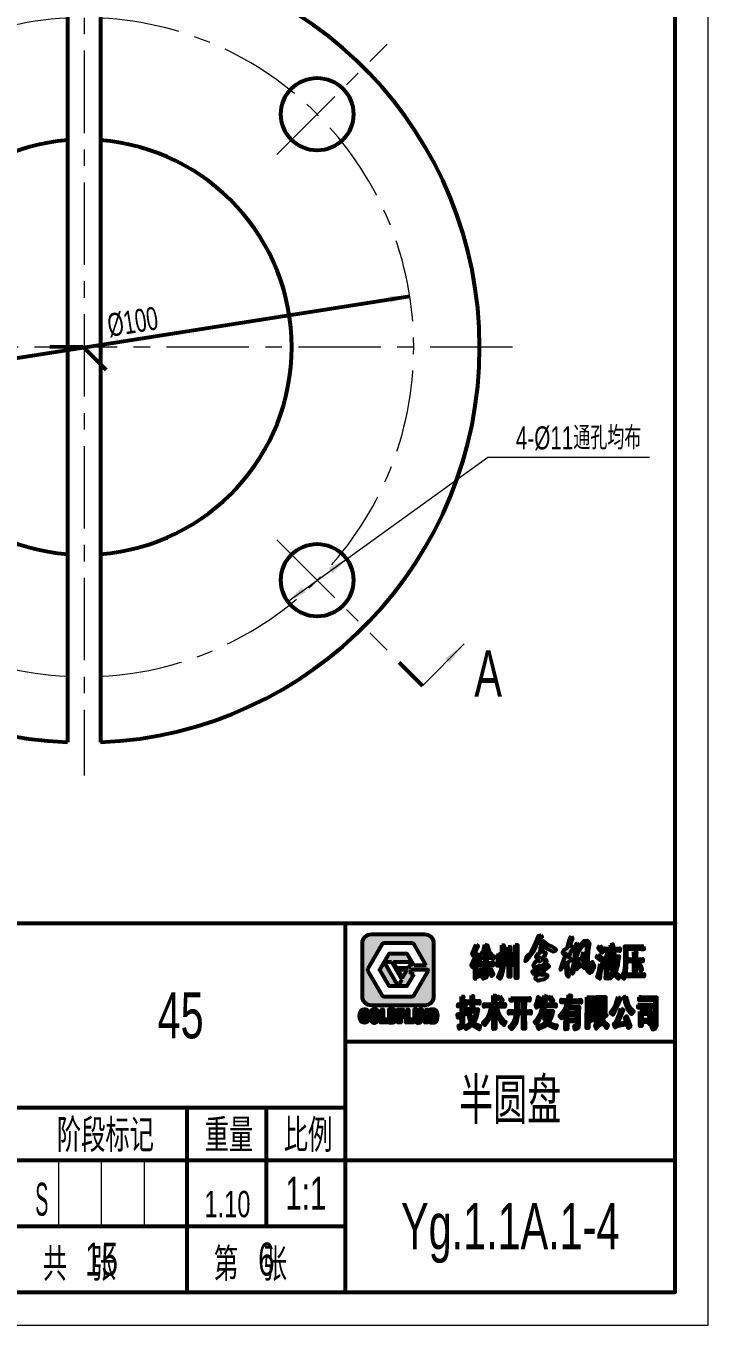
# Model space of a CAD drawing. Extents: x -25 to 185, y -5 to 292.
# Drawn here: x 81.5 to 185, y -5 to 192.1 of the extents above; entities that cross this region are included whole.
import ezdxf
from ezdxf.enums import TextEntityAlignment as Align

# ---------------------------------------------------------------- set-up
doc = ezdxf.new("R2010")
doc.units = 0
doc.header["$LTSCALE"] = 10
doc.header["$MEASUREMENT"] = 0
doc.linetypes.add('G', pattern=[2, 1.25, -0.25, 0.25, -0.25])
doc.layers.get('0').update_dxf_attribs({"linetype": 'CONTINUOUS', "lineweight": 53})
for name, color, linetype, lineweight in [('01', 7, 'CONTINUOUS', 53), ('02', 1, 'CONTINUOUS', 20), ('05', 4, 'G', 20), ('08', 1, 'CONTINUOUS', 20), ('11', 3, 'CONTINUOUS', 20), ('13', 3, 'CONTINUOUS', 20), ('6', 6, 'CONTINUOUS', 20)]:
    doc.layers.add(name, color=color, linetype=linetype, lineweight=lineweight)
doc.styles.add('INTECAD', font='GBTXT', dxfattribs={"width": 0.67, "bigfont": 'INTECAD'})
doc.styles.get("Standard").update_dxf_attribs({"font": 'GBTXT', "width": 0.67, "bigfont": 'INTECAD'})
doc.dimstyles.new('INTE', dxfattribs={"dimtxt": 3.5, "dimasz": 3, "dimexe": 1, "dimexo": 0, "dimgap": 1, "dimtad": 0, "dimdec": 4, "dimdsep": 46, "dimtxsty": 'Standard', "dimcen": 0, "dimclrd": 1, "dimclre": 1, "dimclrt": 3, "dimadec": 0, "dimazin": 0, "dimtfac": 1, "dimtdec": 4, "dimtix": 1, "dimtmove": 0, "dimatfit": 0, "dimfxl": 0, "dimtvp": 0.75, "dimtolj": 1, "dimtzin": 0, "dimarcsym": 0})
doc.dimstyles.new('INTE_CIR_CIR2', dxfattribs={"dimtxt": 3.5, "dimasz": 3, "dimexe": 1, "dimexo": 0, "dimgap": 1, "dimtad": 1, "dimtoh": 1, "dimdec": 4, "dimdsep": 46, "dimtxsty": 'Standard', "dimcen": 0, "dimclrd": 1, "dimclre": 1, "dimclrt": 3, "dimadec": 0, "dimazin": 0, "dimtfac": 1, "dimtdec": 4, "dimtmove": 0, "dimatfit": 0, "dimfxl": 0, "dimtvp": 0.75, "dimtolj": 1, "dimtzin": 0, "dimarcsym": 0})

# ---------------------------------------------------------------- blocks, each defined once
blk = doc.blocks.new('*U1')
at = {"layer": '01'}
blk.add_lwpolyline([(0, 0), (180, 0), (180, 287), (0, 287)], close=True, dxfattribs=at)
at = {"layer": '02'}
blk.add_lwpolyline([(-25, -5), (185, -5), (185, 292), (-25, 292)], close=True, dxfattribs=at)
blk = doc.blocks.new('*D12')
at = {"color": 1}
blk.add_line((39.95, 122.47), (138.74, 137.97), dxfattribs=at)
for points in [[(138.74, 137.97), (135.7, 138), (135.85, 137.01)], [(39.95, 122.47), (42.83, 123.43), (42.99, 122.45)]]:
    blk.add_solid(points, dxfattribs=at)
at = {"color": 3, "insert": (96.72, 134.04), "char_height": 3.5, "width": 14.0035, "attachment_point": 5, "rotation": 8.9149}
blk.add_mtext('%%C100', dxfattribs=at)
blk = doc.blocks.new('*D13')
at = {"color": 1}
for p, q in [((43.38, 176.18), (36.37, 183.2)), ((24.34, 130.22), (14.43, 130.22))]:
    blk.add_line(p, q, dxfattribs=at)
for start, end in [(137.3241, 155.1725), (159.7889, 177.6759)]:
    blk.add_arc((89.34, 130.22), 73.98, start, end, dxfattribs=at)
for points in [[(37.08, 182.49), (35.31, 180.02), (34.6, 180.72)], [(15.43, 130.22), (15.93, 133.22), (14.93, 133.22)]]:
    blk.add_solid(points, dxfattribs=at)
at = {"color": 3, "insert": (21.05, 158.51), "char_height": 3.5, "width": 11.6702, "attachment_point": 5}
blk.add_mtext('45°', dxfattribs=at)
blk = doc.blocks.new('*D14')
at = {"layer": '08', "color": 1}
for p, q in [((129.16, 98.08), (150.61, 113.55)), ((150.61, 113.55), (175.11, 113.55)), ((120.24, 91.65), (129.16, 98.08))]:
    blk.add_line(p, q, dxfattribs=at)
for points in [[(129.16, 98.08), (126.43, 96.73), (127.02, 95.92)], [(120.24, 91.65), (122.38, 93.81), (122.96, 93)]]:
    blk.add_solid(points, dxfattribs=at)
at = {"layer": '08', "color": 3, "insert": (164.36, 116.4), "char_height": 3.5, "width": 32.6118, "attachment_point": 5}
blk.add_mtext('4-%%C11通孔均布', dxfattribs=at)
blk = doc.blocks.new('bz')
h = blk.add_hatch(color=7)
h.paths.add_polyline_path([(13.38, 14.95, 0.414214), (12.03, 16.3), (3.93, 16.3, 0.414214), (2.58, 14.95), (2.58, 6.85, 0.414214), (3.93, 5.5), (12.03, 5.5, 0.414214), (13.38, 6.85)])
h.paths.add_polyline_path([(12.27, 11.57), (10.4, 11.57), (10.08, 12.11), (9.54, 11.17), (7.82, 11.17), (7.28, 12.11), (10.08, 12.11), (9.38, 13.33), (6.58, 13.33), (5.88, 12.11), (6.97, 12.11), (8.53, 9.41), (7.98, 8.47), (9.38, 8.47), (10.4, 10.22), (9.87, 10.22), (9.87, 10.9), (10.79, 10.9), (12.42, 10.9, -0.57735), (12.54, 10.7), (10.44, 7.05, -0.267949), (10.08, 6.85), (5.88, 6.85, -0.267949), (5.52, 7.05), (3.42, 10.7, -0.267949), (3.42, 11.1), (5.52, 14.75, -0.267949), (5.88, 14.95), (10.08, 14.95, -0.267949), (10.44, 14.75)], flags=16)
h.paths.add_polyline_path([(9.38, 10.9), (8.68, 9.68), (7.98, 10.9)], flags=16)
h.paths.add_polyline_path([(5.88, 12.11), (5.17, 10.9), (6.58, 8.47), (7.98, 8.47)], flags=0)
h.paths.add_polyline_path([(1.9, 1.85), (14.05, 1.85), (14.05, 5.9), (1.9, 5.9)], flags=9)
blk.add_hatch(color=256).paths.add_polyline_path([(40.86, 12.34), (40.58, 12.26), (40.63, 11.59), (40.92, 11.66)])
at = {"linetype": 'Continuous'}
h = blk.add_hatch(color=7, dxfattribs=at)
h.paths.add_polyline_path([(2.9, 3.3), (2.8, 3.32), (2.69, 3.4), (2.62, 3.49), (2.59, 3.69), (2.57, 3.93), (2.58, 4.13), (2.67, 4.4), (2.85, 4.49), (3.01, 4.43), (3.09, 4.24), (3.51, 4.36), (3.37, 4.72), (3.21, 4.86), (3.06, 4.92), (2.86, 4.93), (2.62, 4.89), (2.48, 4.83), (2.33, 4.64), (2.23, 4.44), (2.17, 4.2), (2.14, 3.9), (2.18, 3.53), (2.23, 3.33), (2.34, 3.13), (2.46, 2.98), (2.69, 2.88), (2.88, 2.86), (3.06, 2.88), (3.25, 2.97), (3.41, 3.09), (3.52, 3.19), (3.52, 4.05), (2.87, 4.05), (2.87, 3.62), (3.15, 3.62), (3.15, 3.43), (3.03, 3.35)])
h.paths.add_polyline_path([(3.88, 3.15), (3.99, 3.01), (4.15, 2.91), (4.36, 2.86), (4.5, 2.86), (4.62, 2.9), (4.79, 2.99), (4.94, 3.15), (5.04, 3.4), (5.09, 3.77), (5.09, 4.05), (5.06, 4.3), (4.98, 4.56), (4.92, 4.66), (4.82, 4.77), (4.75, 4.84), (4.62, 4.9), (4.47, 4.93), (4.39, 4.93), (4.24, 4.91), (4.07, 4.84), (3.92, 4.72), (3.83, 4.55), (3.74, 4.32), (3.71, 4.1), (3.71, 4), (3.71, 3.7), (3.75, 3.47), (3.79, 3.33)])
h.paths.add_polyline_path([(4.17, 3.53), (4.12, 3.78), (4.14, 4.09), (4.22, 4.36), (4.43, 4.47), (4.61, 4.33), (4.66, 4.12), (4.67, 3.79), (4.63, 3.51), (4.59, 3.4), (4.41, 3.32), (4.27, 3.4)], flags=16)
h.paths.add_polyline_path([(6.3, 2.9), (6.3, 3.39), (5.7, 3.39), (5.7, 4.89), (5.32, 4.89), (5.32, 2.9)])
h.paths.add_polyline_path([(7.2, 2.9), (7.41, 2.95), (7.57, 3.14), (7.66, 3.38), (7.71, 3.68), (7.72, 4), (7.71, 4.24), (7.61, 4.59), (7.47, 4.78), (7.35, 4.87), (7.16, 4.89), (6.57, 4.89), (6.57, 2.9)])
h.paths.add_polyline_path([(6.96, 3.36), (6.96, 4.44), (7.09, 4.44), (7.27, 4.32), (7.31, 4.05), (7.32, 3.81), (7.3, 3.56), (7.21, 3.4), (7.06, 3.36)], flags=16)
h.paths.add_polyline_path([(8.38, 3.72), (8.88, 3.72), (8.88, 4.12), (8.38, 4.12), (8.38, 4.47), (8.96, 4.47), (8.96, 4.9), (7.96, 4.89), (7.96, 2.91), (8.38, 2.91)])
h.paths.add_polyline_path([(10.26, 2.9), (10.26, 3.4), (9.59, 3.4), (9.59, 4.9), (9.17, 4.9), (9.18, 2.9)])
h.paths.add_polyline_path([(11.54, 3.14), (11.66, 3.42), (11.66, 3.7), (11.66, 4.89), (11.24, 4.89), (11.24, 3.66), (11.19, 3.42), (11.05, 3.34), (10.87, 3.44), (10.82, 3.67), (10.82, 4.9), (10.42, 4.9), (10.42, 3.7), (10.47, 3.37), (10.52, 3.19), (10.66, 2.98), (10.87, 2.87), (11.03, 2.86), (11.35, 2.92)])
h.paths.add_polyline_path([(12.45, 4.9), (12.04, 4.9), (12.04, 2.9), (12.45, 2.9)])
h.paths.add_polyline_path([(13.46, 2.88), (13.67, 2.93), (13.83, 3.12), (13.92, 3.36), (13.97, 3.66), (13.99, 3.98), (13.97, 4.22), (13.87, 4.58), (13.73, 4.76), (13.61, 4.85), (13.43, 4.88), (12.83, 4.88), (12.83, 2.88)])
h.paths.add_polyline_path([(13.22, 3.35), (13.22, 4.43), (13.36, 4.43), (13.53, 4.31), (13.57, 4.04), (13.58, 3.79), (13.56, 3.54), (13.48, 3.38), (13.32, 3.35)], flags=16)
at = {"layer": '6', "linetype": 'Continuous'}
h = blk.add_hatch(color=7, dxfattribs=at)
h.paths.add_polyline_path([(29.23, 15.98), (28.94, 15.26), (28.59, 14.45), (28.15, 13.56), (27.75, 13.03), (27.71, 13.17), (27.4, 12.84), (27.24, 12.21), (27.68, 12.53), (27.85, 12.84), (28.27, 13.35), (28.51, 13.7), (28.89, 14.45), (29.21, 15.09), (29.34, 15.39), (29.49, 15.52), (29.53, 15.45), (29.84, 15.9), (29.69, 16.09)])
h.paths.add_polyline_path([(30.52, 14.18), (30.75, 14.04), (31.46, 13.67), (31.75, 13.78), (31.84, 13.79), (31.95, 13.94), (31.93, 14.03), (31.32, 14.42), (30.63, 14.75), (29.89, 15.37), (29.54, 14.9), (29.64, 14.78), (29.77, 14.78)])
h.paths.add_polyline_path([(29.3, 13.4), (29.14, 13.24), (28.91, 12.96), (28.94, 12.77), (29.5, 12.77), (28.73, 12.01), (28.5, 11.54), (28.64, 11.25), (29.14, 11.36), (29.52, 11.52), (29.52, 10.98), (29.39, 10.85), (29.06, 10.79), (28.66, 10.87), (28.35, 10.57), (28.48, 10.28), (28.85, 10.3), (29.06, 10.65), (29.43, 10.31), (29.18, 10.14), (28.97, 10.1), (28.89, 9.99), (28.81, 9.47), (29.22, 9.24), (29.66, 9.35), (30.09, 9.44), (30.52, 9.66), (30.67, 10.1), (30.33, 10.24), (29.76, 10.15), (29.76, 10.22), (30.13, 10.81), (30.72, 11.23), (30.83, 11.42), (30.89, 11.42), (30.6, 11.76), (30.25, 11.31), (29.97, 10.93), (29.96, 11.34), (30, 11.65), (30.52, 12.09), (30.52, 12.3), (30.4, 12.48), (30.22, 12.49), (29.96, 12.43), (30.04, 12.88), (30.13, 12.88), (30.4, 13.48), (30.35, 13.51), (30.05, 13.58), (29.92, 13.62), (29.9, 14.07), (29.69, 14.41), (29.57, 14.32), (29.56, 13.54)])
h.paths.add_polyline_path([(29.52, 12.29), (29.52, 12.22), (29.39, 12.17)], flags=16)
h = blk.add_hatch(color=7, dxfattribs=at)
h.paths.add_polyline_path([(34.23, 13.79), (34.47, 13.99), (34.55, 14.39), (34.11, 14.53), (34.13, 14.93), (34.46, 15.72), (34.31, 15.98), (34.05, 15.66), (34, 15.53), (33.68, 14.27), (33.25, 13.96), (32.92, 13.47), (32.97, 13.35), (33.1, 13.27), (33.32, 13.32), (33.48, 13.33), (33.05, 12.16), (32.61, 10.95), (32.62, 10.87), (33.39, 11.96), (33.45, 11.96), (33.45, 11.49), (33.51, 10.97), (33.55, 10.51), (33.59, 10.34), (33.6, 10.11), (33.85, 9.84), (33.89, 10.12), (33.77, 10.58), (33.76, 10.73), (33.72, 11.13), (33.71, 11.54), (33.71, 11.94), (34.23, 12.29), (34.2, 12.52), (34.05, 12.8), (33.84, 12.83)])
h.paths.add_polyline_path([(35.65, 14.73), (35.13, 13.21), (34.99, 12.87), (35.02, 13.19), (35.02, 13.54), (35.19, 14.24), (35.3, 14.34), (35.38, 14.73), (35.14, 14.91), (35.07, 14.87), (34.82, 14.12), (34.83, 13.67), (34.79, 13.08), (34.76, 12.57), (34.71, 12.1), (34.34, 10.67), (34.44, 10.31), (34.6, 10.65), (34.78, 11.44), (34.95, 12.61), (35.21, 13.32), (35.43, 13.8), (35.66, 14.11), (35.92, 14.41), (36.16, 14.63), (36.5, 14.83), (36.57, 14.77), (36.61, 14.15), (36.56, 13.17), (36.5, 12.24), (36.54, 11.72), (36.68, 10.81), (37.05, 10.38), (37.08, 10.39), (37.36, 10.54), (37.67, 11.21), (37.72, 11.58), (37.48, 12.1), (36.97, 11.84), (37.44, 11.58), (37.4, 11.3), (36.99, 10.86), (36.79, 11.54), (36.77, 11.74), (36.75, 12.63), (36.83, 13.74), (37, 14.93), (36.68, 15.34), (36.18, 15.29)])
h.paths.add_polyline_path([(35.54, 11.82), (35.35, 11.44), (34.97, 11.05), (34.9, 10.95), (35.03, 10.95), (35.26, 11.13), (35.57, 11.34), (35.78, 11.62), (35.96, 11.46), (36.22, 11.17), (36.46, 11.25), (36.37, 11.37), (36.26, 11.72), (36.14, 11.96), (36.05, 12.2), (36.08, 12.4), (36.17, 12.6), (36.32, 13.16), (36.12, 13.63), (35.96, 13.08), (35.8, 12.39), (35.53, 12.57), (35.13, 12.37), (35.05, 12.24)], flags=17)
h = blk.add_hatch(color=7, dxfattribs=at)
h.paths.add_polyline_path([(19.22, 13.26), (19.44, 12.97), (20.13, 14.51), (19.81, 14.72)])
h.paths.add_polyline_path([(19.07, 11.62), (19.31, 11.25), (19.64, 11.96), (19.62, 9.55), (19.93, 9.55), (19.93, 12.55), (20.23, 13.19), (19.9, 13.37)])
h.paths.add_polyline_path([(20.74, 12.85), (20.73, 12.64), (21.2, 12.64), (21.17, 11.98), (20.27, 11.98), (20.26, 11.57), (21.17, 11.62), (21.18, 10.29), (21.11, 10.06), (20.79, 9.99), (20.91, 9.52), (21.38, 9.71), (21.47, 10.06), (21.46, 11.6), (22.42, 11.56), (22.45, 11.98), (21.46, 11.98), (21.47, 12.64), (21.9, 12.64), (21.93, 12.94), (21.93, 12.93), (22.35, 12.48), (22.54, 12.96), (22.25, 13.14), (21.96, 13.45), (21.75, 13.81), (21.53, 14.41), (21.59, 14.57), (21.17, 14.73), (20.97, 14.04), (20.73, 13.5), (20.46, 13.06), (20.19, 12.74), (20.46, 12.42)])
h.paths.add_polyline_path([(20.83, 13), (21.08, 13.49), (21.31, 14.11), (21.47, 13.75), (21.64, 13.35), (21.88, 13)], flags=16)
h.paths.add_polyline_path([(20.14, 10.14), (20.43, 9.86), (20.95, 11.01), (20.65, 11.24)])
h.paths.add_polyline_path([(22.18, 9.94), (22.48, 10.25), (21.98, 11.27), (21.75, 11.01)], flags=17)
h = blk.add_hatch(color=7, dxfattribs=at)
h.paths.add_polyline_path([(23.02, 11.5), (23.35, 11.43), (23.57, 13.33), (23.22, 13.36)])
h.paths.add_polyline_path([(23.73, 12.19), (23.71, 11.61), (23.62, 10.89), (23.44, 10.41), (23.13, 9.83), (23.45, 9.55), (23.72, 10.14), (23.89, 10.77), (23.98, 11.29), (24.03, 11.89), (24.04, 14.66), (23.71, 14.66)])
h.paths.add_polyline_path([(24.25, 12.44), (24.32, 11.65), (24.62, 11.75), (24.55, 12.36), (24.41, 13.31), (24.12, 13.2)])
h.paths.add_polyline_path([(25.05, 14.39), (24.7, 14.4), (24.72, 9.82), (25.03, 9.82)])
h.paths.add_polyline_path([(25.36, 11.59), (25.68, 11.7), (25.56, 12.47), (25.37, 13.31), (25.12, 13.2), (25.23, 12.48)])
h.paths.add_polyline_path([(26.11, 14.67), (25.76, 14.67), (25.78, 9.64), (26.09, 9.63)])
h = blk.add_hatch(color=7, dxfattribs=at)
h.paths.add_polyline_path([(38.57, 14.57), (38.32, 14.19), (38.93, 13.49), (39.15, 13.91)])
h.paths.add_polyline_path([(38.28, 13.2), (38.1, 12.83), (38.77, 12.27), (38.97, 12.67)])
h.paths.add_polyline_path([(38.42, 10.59), (38.16, 9.76), (38.59, 9.53), (38.7, 10.48), (38.92, 11.49), (38.64, 11.81)])
h.paths.add_polyline_path([(40.14, 13.4), (39.74, 13.58), (39.6, 13.01), (39.42, 12.55), (39.21, 12.15), (38.91, 11.76), (39.17, 11.39), (39.47, 11.93), (39.5, 10.3), (39.45, 9.57), (39.78, 9.55), (39.77, 10.07), (39.75, 12.47)])
h.paths.add_polyline_path([(40.33, 14.15), (39.66, 14.14), (39.28, 14.18), (39.28, 13.72), (39.73, 13.76), (41.22, 13.77), (41.6, 13.73), (41.62, 14.16), (41.25, 14.14), (40.68, 14.14), (40.58, 14.79), (40.23, 14.67)])
h.paths.add_polyline_path([(40.63, 11.59), (40.92, 11.66), (40.86, 12.34), (40.58, 12.26)], flags=0)
h.paths.add_polyline_path([(40.63, 12.96), (40.82, 13.46), (40.44, 13.59), (40.34, 13.11), (40.18, 12.48), (39.99, 11.96), (39.81, 11.61), (40.05, 11.28), (40.22, 11.65), (40.37, 11.08), (40.58, 10.57), (40.3, 10.22), (39.84, 9.95), (40.16, 9.57), (40.44, 9.86), (40.8, 10.25), (41.02, 9.94), (41.4, 9.55), (41.67, 9.96), (41.37, 10.13), (40.96, 10.54), (41.1, 10.95), (41.3, 11.64), (41.38, 12.25), (41.51, 12.97)])
h.paths.add_polyline_path([(41.15, 12.61), (41.07, 11.99), (40.92, 11.33), (40.77, 10.86), (40.35, 12.06), (40.53, 12.61)], flags=16)
h.paths.add_polyline_path([(40.86, 12.34), (40.92, 11.66), (40.63, 11.59), (40.58, 12.26)], flags=0)
h = blk.add_hatch(color=7, dxfattribs=at)
h.paths.add_polyline_path([(42.34, 14.42), (42.39, 13.24), (42.39, 11.72), (42.33, 11.12), (42.21, 10.54), (41.94, 9.85), (42.27, 9.55), (42.59, 10.63), (42.66, 11.38), (42.71, 12.13), (42.71, 14.06), (44.86, 14.05), (45.3, 14.03), (45.28, 14.45), (44.98, 14.43)])
h.paths.add_polyline_path([(44.1, 12.55), (44.11, 13.23), (44.14, 13.65), (43.76, 13.65), (43.78, 12.54), (43.35, 12.53), (43, 12.55), (42.99, 12.15), (43.77, 12.17), (43.77, 10.25), (43.07, 10.26), (42.71, 10.31), (42.68, 9.87), (42.98, 9.89), (44.96, 9.86), (45.33, 9.86), (45.32, 10.28), (45.04, 10.26), (44.1, 10.28), (44.1, 12.17), (44.8, 12.16), (45.12, 12.14), (45.12, 12.56), (44.83, 12.53)])
h.paths.add_polyline_path([(44.79, 10.69), (45.03, 10.96), (44.85, 11.45), (44.67, 11.8), (44.41, 11.52)], flags=17)
h = blk.add_hatch(color=7, dxfattribs=at)
h.paths.add_polyline_path([(17.58, 5.71), (17.08, 5.7), (17.06, 5.32), (17.59, 5.35), (17.59, 4.3), (16.99, 4.15), (17.05, 3.63), (17.57, 3.88), (17.58, 2.71), (17.51, 2.51), (17.17, 2.47), (17.24, 1.96), (17.75, 2.16), (17.87, 2.56), (17.87, 4.01), (18.27, 4.17), (18.26, 4.58), (17.87, 4.44), (17.86, 5.31), (18.21, 5.3), (18.21, 5.71), (17.87, 5.71), (17.85, 6.55), (17.9, 6.86), (17.59, 6.86)])
h.paths.add_polyline_path([(19.41, 4.91), (19.38, 5.8), (20.36, 5.74), (20.36, 6.18), (19.39, 6.17), (19.4, 6.97), (19.11, 6.98), (19.11, 6.16), (18.32, 6.19), (18.36, 5.77), (19.11, 5.8), (19.12, 4.96), (18.42, 5), (18.38, 4.55), (18.6, 4.57), (18.75, 3.73), (19.04, 2.97), (18.66, 2.61), (18.04, 2.31), (18.29, 1.88), (18.55, 2.03), (18.96, 2.32), (19.24, 2.65), (19.62, 2.27), (20.31, 1.85), (20.46, 2.39), (19.92, 2.58), (19.57, 2.77), (19.49, 2.93), (19.62, 3.14), (19.88, 3.78), (20.15, 4.94)])
h.paths.add_polyline_path([(19.75, 4.56), (19.61, 3.98), (19.46, 3.58), (19.27, 3.24), (19.07, 3.66), (18.96, 4.14), (18.91, 4.56)], flags=16)
h.paths.add_polyline_path([(22.75, 5.71), (22.74, 7.01), (22.42, 7.01), (22.42, 5.71), (21.35, 5.68), (21.01, 5.69), (20.99, 5.26), (21.15, 5.28), (22.16, 5.32), (21.92, 4.45), (21.44, 3.44), (20.85, 2.83), (21.16, 2.48), (21.87, 3.49), (22.22, 4.39), (22.42, 5.17), (22.41, 1.91), (22.76, 1.92), (22.75, 5.18), (23.07, 3.93), (23.31, 3.45), (23.58, 2.97), (24.06, 2.52), (24.31, 3.02), (23.96, 3.23), (23.5, 3.79), (23.21, 4.39), (22.98, 5.28), (23.82, 5.3), (24.2, 5.27), (24.21, 5.72), (23.94, 5.71)])
h.paths.add_polyline_path([(23.47, 6.97), (23.2, 6.69), (23.44, 6.26), (23.58, 5.95), (23.86, 6.28)], flags=17)
h.paths.add_polyline_path([(25.55, 6.61), (25.05, 6.64), (25.06, 6.2), (25.35, 6.21), (25.89, 6.23), (25.88, 4.67), (25.09, 4.65), (24.8, 4.69), (24.8, 4.23), (25.09, 4.26), (25.86, 4.27), (25.76, 3.54), (25.61, 3.11), (25.39, 2.79), (25.13, 2.47), (24.89, 2.27), (25.26, 1.91), (25.83, 2.72), (25.94, 3.01), (26.12, 3.74), (26.2, 4.25), (26.93, 4.26), (26.93, 1.93), (27.27, 1.92), (27.23, 4.26), (27.76, 4.26), (28.13, 4.22), (28.13, 4.68), (27.83, 4.65), (27.23, 4.64), (27.24, 6.23), (27.94, 6.2), (27.95, 6.63), (27.38, 6.6)])
h.paths.add_polyline_path([(26.2, 6.21), (26.92, 6.21), (26.92, 4.67), (26.21, 4.65)], flags=16)
h.paths.add_polyline_path([(29.25, 5.69), (29.43, 6.21), (29.59, 6.55), (29.21, 6.79), (29.09, 6.13), (28.82, 5.61), (29, 5.14), (29.33, 5.32), (29.91, 5.34), (29.66, 4.48), (29.43, 4), (29.11, 3.52), (28.67, 3.01), (28.96, 2.65), (29.36, 3.18), (29.65, 3.77), (29.95, 4.31), (30.08, 3.82), (30.26, 3.26), (30.39, 2.96), (30.2, 2.81), (29.77, 2.56), (29.13, 2.38), (29.34, 1.88), (29.74, 2.07), (30.28, 2.34), (30.65, 2.65), (30.97, 2.39), (31.44, 2.13), (31.92, 1.98), (32.07, 2.49), (31.5, 2.59), (31.23, 2.71), (30.89, 2.93), (31.13, 3.39), (31.33, 3.92), (31.51, 4.66), (30.07, 4.68), (30.26, 5.33), (31.61, 5.33), (31.9, 5.3), (31.94, 5.7), (31.56, 5.68), (30.31, 5.69), (30.43, 6.43), (30.54, 6.87), (30.15, 7), (30.1, 6.33), (30.01, 5.7)])
h.paths.add_polyline_path([(30.27, 4.32), (31.11, 4.32), (30.92, 3.69), (30.67, 3.22), (30.44, 3.67)], flags=16)
h.paths.add_polyline_path([(31.29, 5.92), (31.58, 6.22), (31.17, 6.89), (30.9, 6.59)], flags=17)
h.paths.add_polyline_path([(33.42, 5.34), (33.06, 4.61), (32.47, 3.91), (32.78, 3.51), (33.08, 3.93), (33.37, 4.39), (33.33, 1.86), (33.66, 1.87), (33.66, 3.06), (35.12, 3.06), (35.12, 2.58), (34.98, 2.38), (34.69, 2.39), (34.8, 1.84), (35.15, 1.94), (35.29, 2.05), (35.41, 2.54), (35.42, 4.58), (35.44, 5.34), (33.82, 5.35), (34.03, 5.94), (35.06, 5.94), (35.74, 5.9), (35.74, 6.35), (35.32, 6.32), (34.07, 6.31), (34.25, 6.99), (33.84, 7.08), (33.77, 6.33), (33.06, 6.32), (32.71, 6.37), (32.71, 5.92), (33.05, 5.94), (33.69, 5.94)])
h.paths.add_polyline_path([(33.66, 4.99), (35.12, 4.98), (35.09, 4.38), (33.65, 4.38)], flags=16)
h.paths.add_polyline_path([(33.66, 4), (35.09, 3.98), (35.11, 3.45), (33.65, 3.42)], flags=16)
h.paths.add_polyline_path([(37.32, 6.44), (37.02, 5.03), (37.28, 4.55), (37.38, 4.14), (37.32, 3.63), (36.98, 3.49), (37.13, 2.99), (37.43, 3.2), (37.54, 3.34), (37.68, 3.85), (37.68, 4.09), (37.54, 4.6), (37.31, 5.04), (37.7, 6.76), (36.6, 6.76), (36.58, 2.03), (36.89, 2.02), (36.89, 6.43)])
h.paths.add_polyline_path([(37.94, 6.77), (37.95, 2.74), (37.84, 2.37), (38.02, 1.92), (38.36, 2.35), (38.72, 2.61), (38.66, 3.07), (38.22, 2.65), (38.23, 4.63), (38.57, 4.63), (38.6, 4.23), (38.68, 3.69), (38.87, 3.16), (39.18, 2.53), (39.64, 2.06), (39.87, 2.49), (39.47, 2.79), (39.14, 3.25), (39.04, 3.48), (39.38, 3.79), (39.67, 4.02), (39.46, 4.43), (38.98, 3.78), (38.83, 4.32), (38.82, 4.61), (39.5, 4.61), (39.49, 6.76)])
h.paths.add_polyline_path([(39.19, 6.41), (39.2, 5.9), (38.22, 5.9), (38.24, 6.43)], flags=16)
h.paths.add_polyline_path([(39.2, 5.54), (39.21, 4.97), (38.24, 4.97), (38.24, 5.54)], flags=16)
h.paths.add_polyline_path([(40.23, 4.39), (40.55, 4.06), (40.85, 4.57), (41.28, 5.49), (41.73, 6.55), (41.35, 6.79), (41.02, 5.72), (40.7, 5.06)])
h.paths.add_polyline_path([(42.9, 5.75), (42.57, 6.85), (42.25, 6.68), (42.49, 5.71), (42.86, 4.84), (43.4, 4.16), (43.76, 4.57), (43.31, 5.04)])
h.paths.add_polyline_path([(41.05, 2.99), (40.73, 2.7), (40.94, 2.14), (41.34, 2.33), (42.75, 2.59), (42.92, 2.05), (43.25, 2.29), (42.93, 3.14), (42.64, 3.84), (42.36, 3.62), (42.65, 2.94), (41.28, 2.69), (42.16, 4.75), (41.78, 5.08), (41.53, 4.12)])
h.paths.add_polyline_path([(44.86, 6.73), (44.5, 6.75), (44.51, 6.31), (44.83, 6.33), (46.94, 6.33), (46.93, 2.74), (46.85, 2.42), (46.39, 2.37), (46.56, 1.83), (47.04, 2), (47.23, 2.39), (47.22, 6.14), (47.24, 6.72)])
h.paths.add_polyline_path([(46.25, 5.18), (46.59, 5.14), (46.58, 5.6), (46.21, 5.57), (44.67, 5.57), (44.33, 5.59), (44.34, 5.16), (44.66, 5.19)])
h.paths.add_polyline_path([(44.64, 2.34), (44.95, 2.35), (44.94, 2.94), (46.07, 2.95), (46.06, 2.65), (46.37, 2.65), (46.37, 4.58), (44.64, 4.58)], flags=17)
h.paths.add_polyline_path([(44.95, 4.18), (46.05, 4.19), (46.06, 3.34), (44.95, 3.34)], flags=16)
at = {"color": 7}
for p, q in [((5.52, 14.75), (3.42, 11.1)), ((10.08, 14.95), (5.88, 14.95)), ((12.27, 11.57), (10.44, 14.75)), ((7.98, 8.47), (5.88, 12.11)), ((5.88, 12.11), (6.97, 12.11)), ((6.97, 12.11), (8.53, 9.41)), ((7.28, 12.11), (10.08, 12.11)), ((7.82, 11.17), (7.28, 12.11)), ((10.08, 12.11), (9.54, 11.17)), ((3.42, 10.7), (5.52, 7.05)), ((9.54, 11.17), (7.82, 11.17)), ((7.98, 10.9), (8.68, 9.68)), ((9.38, 10.9), (7.98, 10.9)), ((8.68, 9.68), (9.38, 10.9)), ((10.79, 10.9), (9.87, 10.9)), ((9.87, 10.9), (9.87, 10.22)), ((10.4, 10.22), (9.87, 10.22)), ((12.27, 11.57), (10.4, 11.57)), ((10.44, 7.05), (12.54, 10.7)), ((12.42, 10.9), (10.79, 10.9)), ((8.53, 9.41), (7.98, 8.47)), ((5.88, 6.85), (10.08, 6.85))]:
    blk.add_line(p, q, dxfattribs=at)
blk.add_lwpolyline([(3.93, 16.3), (12.03, 16.3, -0.414214), (13.38, 14.95), (13.38, 6.85, -0.414214), (12.03, 5.5), (3.93, 5.5, -0.414214), (2.58, 6.85), (2.58, 14.95, -0.414214)], format="xyb", close=True, dxfattribs=at)
at = {"color": 7, "linetype": 'Continuous'}
for points in [[(29.69, 16.09), (29.23, 15.98), (28.94, 15.26), (28.59, 14.45), (28.15, 13.56), (27.75, 13.03), (27.75, 13.03), (27.71, 13.17), (27.4, 12.84), (27.24, 12.21), (27.68, 12.53), (27.85, 12.84), (28.27, 13.35), (28.51, 13.7), (28.89, 14.45), (29.21, 15.09), (29.34, 15.39), (29.49, 15.52), (29.53, 15.45), (29.84, 15.9), (29.69, 16.09)], [(34.31, 15.98), (34.46, 15.72), (34.13, 14.93), (34.11, 14.53), (34.55, 14.39), (34.47, 13.99), (34.23, 13.79), (33.84, 12.83), (34.05, 12.8), (34.2, 12.52), (34.23, 12.29), (33.71, 11.94), (33.71, 11.54), (33.72, 11.13), (33.76, 10.73), (33.77, 10.58), (33.89, 10.12), (33.85, 9.84), (33.6, 10.11), (33.59, 10.34), (33.55, 10.51), (33.51, 10.97), (33.45, 11.49), (33.45, 11.96), (33.39, 11.96), (32.62, 10.87), (32.61, 10.95), (33.05, 12.16), (33.48, 13.33), (33.32, 13.32), (33.1, 13.27), (32.97, 13.35), (32.92, 13.47), (33.25, 13.96), (33.68, 14.27), (34, 15.53), (34.05, 15.66), (34.31, 15.98)], [(19.81, 14.72), (20.13, 14.51), (19.44, 12.97), (19.22, 13.26), (19.81, 14.72)], [(20.78, 12.9), (20.46, 12.42), (20.19, 12.74), (20.46, 13.06), (20.73, 13.5), (20.97, 14.04), (21.17, 14.73)], [(21.88, 13), (21.64, 13.35), (21.47, 13.75), (21.31, 14.11), (21.08, 13.49), (20.83, 13)], [(21.17, 14.73), (21.59, 14.57), (21.53, 14.41), (21.75, 13.81), (21.96, 13.45), (22.25, 13.14), (22.54, 12.96), (22.35, 12.48), (21.93, 12.93), (21.93, 12.94)], [(23.71, 14.66), (24.04, 14.66), (24.03, 11.89), (23.98, 11.29), (23.89, 10.77), (23.72, 10.14), (23.45, 9.55), (23.13, 9.83), (23.44, 10.41), (23.62, 10.89), (23.71, 11.61), (23.73, 12.19), (23.71, 14.66)], [(24.7, 14.4), (25.05, 14.39), (25.03, 9.82), (24.72, 9.82), (24.7, 14.4)], [(25.76, 14.67), (26.11, 14.67), (26.09, 9.63), (25.78, 9.64), (25.76, 14.67)], [(29.69, 14.41), (29.9, 14.07), (29.92, 13.62), (30.05, 13.58), (30.35, 13.51), (30.4, 13.48), (30.13, 12.88), (30.04, 12.88), (29.96, 12.43), (30.22, 12.49), (30.4, 12.48), (30.52, 12.3), (30.52, 12.09), (30, 11.65), (29.96, 11.34), (29.97, 10.93), (30.25, 11.31), (30.6, 11.76), (30.89, 11.42), (30.83, 11.42), (30.72, 11.23), (30.13, 10.81), (29.76, 10.22), (29.76, 10.15), (30.33, 10.24), (30.67, 10.1), (30.52, 9.66), (30.09, 9.44), (29.66, 9.35), (29.22, 9.24), (28.81, 9.47), (28.89, 9.99), (28.97, 10.1), (29.18, 10.14), (29.43, 10.31), (29.06, 10.65), (28.85, 10.3), (28.48, 10.28), (28.35, 10.57), (28.66, 10.87), (29.06, 10.79), (29.39, 10.85), (29.52, 10.98), (29.52, 11.52), (29.14, 11.36), (28.64, 11.25), (28.5, 11.54), (28.73, 12.01), (29.5, 12.77), (28.94, 12.77), (28.91, 12.96), (29.14, 13.24), (29.3, 13.4), (29.56, 13.54), (29.57, 14.32), (29.69, 14.41)], [(29.89, 15.37), (29.54, 14.9), (29.64, 14.78), (29.77, 14.78), (30.52, 14.18), (30.75, 14.04), (31.46, 13.67), (31.75, 13.78), (31.84, 13.79), (31.95, 13.94), (31.93, 14.03), (31.32, 14.42), (30.63, 14.75), (29.89, 15.37)], [(35.14, 14.91), (35.38, 14.73), (35.3, 14.34), (35.19, 14.24), (35.02, 13.54), (35.02, 13.19), (34.99, 12.87), (35.13, 13.21), (35.65, 14.73), (36.18, 15.29), (36.68, 15.34), (37, 14.93), (36.83, 13.74), (36.75, 12.63), (36.77, 11.74), (36.79, 11.54), (36.99, 10.86), (37.4, 11.3), (37.44, 11.58), (36.97, 11.84), (37.48, 12.1), (37.72, 11.58), (37.67, 11.21), (37.36, 10.54), (37.08, 10.39), (37.05, 10.38), (36.68, 10.81), (36.54, 11.72), (36.5, 12.24), (36.56, 13.17), (36.61, 14.15), (36.57, 14.77), (36.5, 14.83), (36.16, 14.63), (35.92, 14.41), (35.66, 14.11), (35.43, 13.8), (35.21, 13.32), (34.95, 12.61), (34.78, 11.44), (34.6, 10.65), (34.44, 10.31), (34.34, 10.67), (34.71, 12.1), (34.76, 12.57), (34.79, 13.08), (34.83, 13.67), (34.82, 14.12), (35.07, 14.87), (35.14, 14.91)], [(38.57, 14.57), (39.15, 13.91), (38.93, 13.49), (38.32, 14.19), (38.57, 14.57)], [(40.23, 14.67), (40.58, 14.79), (40.68, 14.14), (41.25, 14.14), (41.62, 14.16), (41.6, 13.73), (41.22, 13.77), (39.73, 13.76), (39.28, 13.72), (39.28, 14.18), (39.66, 14.14), (40.33, 14.15), (40.23, 14.67)], [(45.28, 14.45), (44.98, 14.43), (42.34, 14.42), (42.39, 13.24), (42.39, 11.72), (42.33, 11.12), (42.21, 10.54), (41.94, 9.85), (42.27, 9.55), (42.59, 10.63), (42.66, 11.38), (42.71, 12.13), (42.71, 14.06), (44.86, 14.05), (45.3, 14.03), (45.28, 14.45)], [(19.64, 11.96), (19.31, 11.25), (19.07, 11.62), (19.9, 13.37)], [(19.93, 9.55), (19.62, 9.55), (19.64, 11.96)], [(19.9, 13.37), (20.23, 13.19), (19.93, 12.55)], [(19.93, 9.55), (19.93, 12.55)], [(21.93, 12.94), (21.9, 12.64), (21.47, 12.64), (21.46, 11.98), (22.45, 11.98), (22.42, 11.56), (21.46, 11.6), (21.47, 10.06), (21.38, 9.71), (20.91, 9.52), (20.79, 9.99), (21.11, 10.06), (21.18, 10.29), (21.17, 11.62), (20.26, 11.57), (20.27, 11.98), (21.17, 11.98), (21.2, 12.64), (20.73, 12.64), (20.74, 12.85)], [(20.83, 13), (21.88, 13)], [(23.22, 13.36), (23.57, 13.33), (23.35, 11.43), (23.02, 11.5), (23.22, 13.36)], [(24.12, 13.2), (24.41, 13.31), (24.55, 12.36), (24.62, 11.75), (24.32, 11.65), (24.25, 12.44), (24.12, 13.2)], [(25.12, 13.2), (25.37, 13.31), (25.56, 12.47), (25.68, 11.7), (25.36, 11.59), (25.23, 12.48), (25.12, 13.2)], [(29.52, 12.29), (29.52, 12.22), (29.39, 12.17), (29.52, 12.29)], [(36.12, 13.63), (36.32, 13.16), (36.17, 12.6), (36.08, 12.4), (36.05, 12.2), (36.14, 11.96), (36.26, 11.72), (36.37, 11.37), (36.46, 11.25), (36.22, 11.17), (35.96, 11.46), (35.78, 11.62), (35.57, 11.34), (35.26, 11.13), (35.03, 10.95), (34.9, 10.95), (34.97, 11.05), (35.35, 11.44), (35.54, 11.82), (35.05, 12.24), (35.13, 12.37), (35.53, 12.57), (35.8, 12.39), (35.96, 13.08), (36.12, 13.63)], [(38.28, 13.2), (38.97, 12.67), (38.77, 12.27), (38.1, 12.83), (38.28, 13.2)], [(39.74, 13.58), (40.14, 13.4), (39.75, 12.47), (39.77, 10.07), (39.78, 9.55), (39.45, 9.57), (39.5, 10.3), (39.47, 11.93), (39.17, 11.39), (38.91, 11.76), (39.21, 12.15), (39.42, 12.55), (39.6, 13.01), (39.74, 13.58)], [(40.44, 13.59), (40.82, 13.46), (40.63, 12.96), (41.51, 12.97), (41.38, 12.25), (41.3, 11.64), (41.1, 10.95), (40.96, 10.54), (41.37, 10.13), (41.67, 9.96), (41.4, 9.55), (41.02, 9.94), (40.8, 10.25), (40.44, 9.86), (40.16, 9.57), (39.84, 9.95), (40.3, 10.22), (40.58, 10.57), (40.37, 11.08), (40.22, 11.65), (40.05, 11.28), (39.81, 11.61), (39.99, 11.96), (40.18, 12.48), (40.34, 13.11), (40.44, 13.59)], [(40.53, 12.61), (41.15, 12.61), (41.07, 11.99), (40.92, 11.33), (40.77, 10.86), (40.35, 12.06), (40.53, 12.61)], [(40.58, 12.26), (40.86, 12.34), (40.92, 11.66), (40.63, 11.59), (40.58, 12.26)], [(43.76, 13.65), (44.14, 13.65), (44.11, 13.23), (44.1, 12.55), (44.83, 12.53), (45.12, 12.56), (45.12, 12.14), (44.8, 12.16), (44.1, 12.17), (44.1, 10.28), (45.04, 10.26), (45.32, 10.28), (45.33, 9.86), (44.96, 9.86), (42.98, 9.89), (42.68, 9.87), (42.71, 10.31), (43.07, 10.26), (43.77, 10.25), (43.77, 12.17), (42.99, 12.15), (43, 12.55), (43.35, 12.53), (43.78, 12.54), (43.76, 13.65)], [(20.65, 11.24), (20.95, 11.01), (20.43, 9.86), (20.14, 10.14), (20.65, 11.24)], [(21.98, 11.27), (21.75, 11.01), (22.18, 9.94), (22.48, 10.25), (21.98, 11.27)], [(38.64, 11.81), (38.92, 11.49), (38.7, 10.48), (38.59, 9.53), (38.16, 9.76), (38.42, 10.59), (38.64, 11.81)], [(44.67, 11.8), (44.41, 11.52), (44.79, 10.69), (45.03, 10.96), (44.85, 11.45), (44.67, 11.8)], [(17.59, 6.86), (17.9, 6.86), (17.85, 6.55), (17.87, 5.71), (18.21, 5.71), (18.21, 5.3), (17.86, 5.31), (17.87, 4.44), (18.26, 4.58), (18.27, 4.17), (17.87, 4.01), (17.87, 2.56), (17.75, 2.16), (17.24, 1.96), (17.17, 2.47), (17.51, 2.51), (17.58, 2.71), (17.57, 3.88), (17.05, 3.63), (16.99, 4.15), (17.59, 4.3), (17.59, 5.35), (17.06, 5.32), (17.08, 5.7), (17.58, 5.71), (17.59, 6.86)], [(19.11, 6.98), (19.4, 6.97), (19.39, 6.17), (20.36, 6.18), (20.36, 5.74), (19.38, 5.8), (19.41, 4.91), (20.15, 4.94), (19.88, 3.78), (19.62, 3.14), (19.49, 2.93), (19.57, 2.77), (19.92, 2.58), (20.46, 2.39), (20.31, 1.85), (19.62, 2.27), (19.24, 2.65), (18.96, 2.32), (18.55, 2.03), (18.29, 1.88), (18.04, 2.31), (18.66, 2.61), (19.04, 2.97), (18.75, 3.73), (18.6, 4.57), (18.38, 4.55), (18.42, 5), (19.12, 4.96), (19.11, 5.8), (18.36, 5.77), (18.32, 6.19), (19.11, 6.16), (19.11, 6.98)], [(22.42, 7.01), (22.74, 7.01), (22.75, 5.71), (23.94, 5.71), (24.21, 5.72), (24.2, 5.27), (23.82, 5.3), (22.98, 5.28), (23.21, 4.39), (23.5, 3.79), (23.96, 3.23), (24.31, 3.02), (24.06, 2.52), (23.58, 2.97), (23.31, 3.45), (23.07, 3.93), (22.75, 5.18), (22.76, 1.92), (22.41, 1.91), (22.42, 5.17), (22.22, 4.39), (21.87, 3.49), (21.16, 2.48), (20.85, 2.83), (21.44, 3.44), (21.92, 4.45), (22.16, 5.32), (21.15, 5.28), (20.99, 5.26), (21.01, 5.69), (21.35, 5.68), (22.42, 5.71), (22.42, 7.01)], [(23.47, 6.97), (23.2, 6.69), (23.44, 6.26), (23.58, 5.95), (23.86, 6.28), (23.47, 6.97)], [(25.05, 6.64), (25.55, 6.61), (27.38, 6.6), (27.95, 6.63), (27.94, 6.2), (27.24, 6.23), (27.23, 4.64), (27.83, 4.65), (28.13, 4.68), (28.13, 4.22), (27.76, 4.26), (27.23, 4.26), (27.27, 1.92), (26.93, 1.93), (26.93, 4.26), (26.2, 4.25), (26.12, 3.74), (25.94, 3.01), (25.83, 2.72), (25.26, 1.91), (24.89, 2.27), (25.13, 2.47), (25.39, 2.79), (25.61, 3.11), (25.76, 3.54), (25.86, 4.27), (25.09, 4.26), (24.8, 4.23), (24.8, 4.69), (25.09, 4.65), (25.88, 4.67), (25.89, 6.23), (25.35, 6.21), (25.06, 6.2), (25.05, 6.64)], [(26.2, 6.21), (26.21, 4.65), (26.92, 4.67), (26.92, 6.21), (26.2, 6.21)], [(30.15, 7), (30.54, 6.87), (30.43, 6.43), (30.31, 5.69), (31.56, 5.68), (31.94, 5.7), (31.9, 5.3), (31.61, 5.33), (30.26, 5.33), (30.07, 4.68), (31.51, 4.66), (31.33, 3.92), (31.13, 3.39), (30.89, 2.93), (31.23, 2.71), (31.5, 2.59), (32.07, 2.49), (31.92, 1.98), (31.44, 2.13), (30.97, 2.39), (30.65, 2.65), (30.28, 2.34), (29.74, 2.07), (29.34, 1.88), (29.13, 2.38), (29.77, 2.56), (30.2, 2.81), (30.39, 2.96), (30.26, 3.26), (30.08, 3.82), (29.95, 4.31), (29.65, 3.77), (29.36, 3.18), (28.96, 2.65), (28.67, 3.01), (29.11, 3.52), (29.43, 4), (29.66, 4.48), (29.91, 5.34), (29.33, 5.32), (29, 5.14), (28.82, 5.61), (29.09, 6.13), (29.21, 6.79), (29.59, 6.55), (29.43, 6.21), (29.25, 5.69), (30.01, 5.7), (30.1, 6.33), (30.15, 7)], [(31.17, 6.89), (30.9, 6.59), (31.29, 5.92), (31.58, 6.22), (31.17, 6.89)], [(33.84, 7.08), (34.25, 6.99), (34.07, 6.31), (35.32, 6.32), (35.74, 6.35), (35.74, 5.9), (35.06, 5.94), (34.03, 5.94), (33.82, 5.35), (35.44, 5.34), (35.42, 4.58), (35.41, 2.54), (35.29, 2.05), (35.15, 1.94), (34.8, 1.84), (34.69, 2.39), (34.98, 2.38), (35.12, 2.58), (35.12, 3.06), (33.66, 3.06), (33.66, 1.87), (33.33, 1.86), (33.37, 4.39), (33.08, 3.93), (32.78, 3.51), (32.47, 3.91), (33.06, 4.61), (33.42, 5.34), (33.69, 5.94), (33.05, 5.94), (32.71, 5.92), (32.71, 6.37), (33.06, 6.32), (33.77, 6.33), (33.84, 7.08)], [(36.6, 6.76), (37.7, 6.76), (37.31, 5.04), (37.54, 4.6), (37.68, 4.09), (37.68, 3.85), (37.54, 3.34), (37.43, 3.2), (37.13, 2.99), (36.98, 3.49), (37.32, 3.63), (37.38, 4.14), (37.28, 4.55), (37.02, 5.03), (37.32, 6.44), (36.89, 6.43), (36.89, 2.02), (36.58, 2.03), (36.6, 6.76)], [(37.94, 6.77), (37.95, 2.74), (37.84, 2.37), (38.02, 1.92), (38.36, 2.35), (38.72, 2.61), (38.66, 3.07), (38.22, 2.65), (38.23, 4.63), (38.57, 4.63), (38.6, 4.23), (38.68, 3.69), (38.87, 3.16), (39.18, 2.53), (39.64, 2.06), (39.87, 2.49), (39.47, 2.79), (39.14, 3.25), (39.04, 3.48), (39.38, 3.79), (39.67, 4.02), (39.46, 4.43), (38.98, 3.78), (38.83, 4.32), (38.82, 4.61), (39.5, 4.61), (39.49, 6.76), (37.94, 6.77)], [(38.24, 6.43), (38.22, 5.9), (39.2, 5.9), (39.19, 6.41), (38.24, 6.43)], [(41.35, 6.79), (41.73, 6.55), (41.28, 5.49), (40.85, 4.57), (40.55, 4.06), (40.23, 4.39), (40.7, 5.06), (41.02, 5.72), (41.35, 6.79)], [(42.57, 6.85), (42.25, 6.68), (42.49, 5.71), (42.86, 4.84), (43.4, 4.16), (43.76, 4.57), (43.31, 5.04), (42.9, 5.75), (42.57, 6.85)], [(44.5, 6.75), (44.51, 6.31), (44.83, 6.33), (46.94, 6.33), (46.93, 2.74), (46.85, 2.42), (46.39, 2.37), (46.56, 1.83), (47.04, 2), (47.23, 2.39), (47.22, 6.14), (47.24, 6.72), (44.86, 6.73), (44.5, 6.75)], [(7.16, 4.89), (6.57, 4.89), (6.57, 2.9), (7.2, 2.9), (7.41, 2.95), (7.57, 3.14), (7.66, 3.38), (7.71, 3.68), (7.72, 4), (7.71, 4.24), (7.61, 4.59), (7.47, 4.78), (7.35, 4.87), (7.16, 4.89)], [(7.09, 4.44), (6.96, 4.44), (6.96, 3.36), (7.06, 3.36), (7.21, 3.4), (7.3, 3.56), (7.32, 3.81), (7.31, 4.05), (7.27, 4.32), (7.09, 4.44)], [(8.96, 4.9), (8.96, 4.47), (8.38, 4.47), (8.38, 4.12), (8.88, 4.12), (8.88, 3.72), (8.38, 3.72), (8.38, 2.91), (7.96, 2.91), (7.96, 4.89), (8.96, 4.9)], [(9.17, 4.9), (9.59, 4.9), (9.59, 3.4), (10.26, 3.4), (10.26, 2.9), (9.18, 2.9), (9.17, 4.9)], [(10.82, 3.67), (10.82, 4.9), (10.42, 4.9), (10.42, 3.7), (10.47, 3.37), (10.52, 3.19), (10.66, 2.98), (10.87, 2.87), (11.03, 2.86), (11.35, 2.92), (11.54, 3.14), (11.66, 3.42), (11.66, 3.7), (11.66, 4.89), (11.24, 4.89), (11.24, 3.66), (11.19, 3.42), (11.05, 3.34), (10.87, 3.44), (10.82, 3.67)], [(12.04, 4.9), (12.45, 4.9), (12.45, 2.9), (12.04, 2.9), (12.04, 4.9)], [(13.43, 4.88), (12.83, 4.88), (12.83, 2.88), (13.46, 2.88), (13.67, 2.93), (13.83, 3.12), (13.92, 3.36), (13.97, 3.66), (13.99, 3.98), (13.97, 4.22), (13.87, 4.58), (13.73, 4.76), (13.61, 4.85), (13.43, 4.88)], [(13.36, 4.43), (13.22, 4.43), (13.22, 3.35), (13.32, 3.35), (13.48, 3.38), (13.56, 3.54), (13.58, 3.79), (13.57, 4.04), (13.53, 4.31), (13.36, 4.43)], [(18.91, 4.56), (19.75, 4.56), (19.61, 3.98), (19.46, 3.58), (19.27, 3.24), (19.07, 3.66), (18.96, 4.14), (18.91, 4.56)], [(30.27, 4.32), (31.11, 4.32), (30.92, 3.69), (30.67, 3.22), (30.44, 3.67), (30.27, 4.32)], [(33.66, 4.99), (33.65, 4.38), (35.09, 4.38), (35.12, 4.98), (33.66, 4.99)], [(33.66, 4), (33.65, 3.42), (35.11, 3.45), (35.09, 3.98), (33.66, 4)], [(38.24, 5.54), (38.24, 4.97), (39.21, 4.97), (39.2, 5.54), (38.24, 5.54)], [(41.78, 5.08), (42.16, 4.75), (41.28, 2.69), (42.65, 2.94), (42.36, 3.62), (42.64, 3.84), (42.93, 3.14), (43.25, 2.29), (42.92, 2.05), (42.75, 2.59), (41.34, 2.33), (40.94, 2.14), (40.73, 2.7), (41.05, 2.99), (41.53, 4.12), (41.78, 5.08)], [(44.33, 5.59), (44.34, 5.16), (44.66, 5.19), (46.25, 5.18), (46.59, 5.14), (46.58, 5.6), (46.21, 5.57), (44.67, 5.57), (44.33, 5.59)], [(44.64, 4.58), (46.37, 4.58), (46.37, 2.65), (46.06, 2.65), (46.07, 2.95), (44.94, 2.94), (44.95, 2.35), (44.64, 2.34), (44.64, 4.58)], [(44.95, 4.18), (44.95, 3.34), (46.06, 3.34), (46.05, 4.19), (44.95, 4.18)]]:
    blk.add_lwpolyline(points, dxfattribs=at)
at = {"color": 7}
blk.add_lwpolyline([(10.4, 11.57), (9.38, 13.33), (6.58, 13.33), (5.17, 10.9), (6.58, 8.47), (9.38, 8.47), (10.4, 10.22)], dxfattribs=at)
at = {"color": 7, "linetype": 'Continuous'}
for points in [[(2.87, 4.05), (3.52, 4.05), (3.52, 3.19), (3.41, 3.09), (3.25, 2.97), (3.06, 2.88), (2.88, 2.86), (2.69, 2.88), (2.46, 2.98), (2.34, 3.13), (2.23, 3.33), (2.18, 3.53), (2.14, 3.9), (2.17, 4.2), (2.23, 4.44), (2.33, 4.64), (2.48, 4.83), (2.62, 4.89), (2.86, 4.93), (3.06, 4.92), (3.21, 4.86), (3.37, 4.72), (3.51, 4.36), (3.09, 4.24), (3.01, 4.43), (2.85, 4.49), (2.67, 4.4), (2.58, 4.13), (2.57, 3.93), (2.59, 3.69), (2.62, 3.49), (2.69, 3.4), (2.8, 3.32), (2.9, 3.3), (3.03, 3.35), (3.15, 3.43), (3.15, 3.62), (2.87, 3.62)], [(3.71, 4), (3.71, 3.7), (3.75, 3.47), (3.79, 3.33), (3.88, 3.15), (3.99, 3.01), (4.15, 2.91), (4.36, 2.86), (4.5, 2.86), (4.62, 2.9), (4.79, 2.99), (4.94, 3.15), (5.04, 3.4), (5.09, 3.77), (5.09, 4.05), (5.06, 4.3), (4.98, 4.56), (4.92, 4.66), (4.82, 4.77), (4.75, 4.84), (4.62, 4.9), (4.47, 4.93), (4.39, 4.93), (4.24, 4.91), (4.07, 4.84), (3.92, 4.72), (3.83, 4.55), (3.74, 4.32), (3.71, 4.1)], [(4.22, 4.36), (4.43, 4.47), (4.61, 4.33), (4.66, 4.12), (4.67, 3.79), (4.63, 3.51), (4.59, 3.4), (4.41, 3.32), (4.27, 3.4), (4.17, 3.53), (4.12, 3.78), (4.14, 4.09)], [(5.32, 4.89), (5.7, 4.89), (5.7, 3.39), (6.3, 3.39), (6.3, 2.9), (5.32, 2.9)]]:
    blk.add_lwpolyline(points, close=True, dxfattribs=at)
at = {"color": 7}
for centre, radius, start, end in [((5.88, 14.54), 0.405, 90, 150), ((10.08, 14.54), 0.405, 30, 90), ((3.77, 10.9), 0.405, 150, 210), ((12.42, 10.76), 0.135, 330, 90), ((5.88, 7.25), 0.405, 210, 270), ((10.08, 7.25), 0.405, 270, 330)]:
    blk.add_arc(centre, radius, start, end, dxfattribs=at)

msp = doc.modelspace()

# ---------------------------------------------------------------- linework, layer by layer
for centre in [(125.70995, 178.72452), (125.70995, 108.01384)]:
    msp.add_circle(centre, 5.5)
for start, end in [(94.5520714, 265.4479286), (274.5520714, 85.4479286)]:
    msp.add_arc((90.35461, 143.36918), 31.5, start, end)
at = {"layer": '01'}
for p, q in [((87.85461, 203.31708), (87.85461, 83.42129)), ((92.85461, 203.31708), (92.85461, 83.42129)), ((85.14189, 143.4319), (90.14186, 143.45129)), ((90.14186, 143.45129), (93.68009, 139.91845)), ((138.1296, 95.5367), (141.66783, 92.00387)), ((0, 56), (180, 56)), ((130, 0), (130, 56)), ((180, 0), (180, 56)), ((130, 38), (180, 38)), ((0, 28), (130, 28)), ((106, 0), (106, 28)), ((118, 10), (118, 28)), ((80, 20), (180, 20)), ((80, 10), (130, 10)), ((0, 0), (180, 0))]:
    msp.add_line(p, q, dxfattribs=at)
for start, end in [(92.3880155, 267.6119845), (272.3880155, 87.6119845)]:
    msp.add_arc((90.35461, 143.36918), 60, start, end, dxfattribs=at)
msp.add_point((180, 56), dxfattribs=at)
at = {"layer": '02'}
for p, q in [((141.66783, 92.00387), (148.02693, 98.37268)), ((86.5, 10), (86.5, 20)), ((93, 10), (93, 20)), ((99.5, 10), (99.5, 20))]:
    msp.add_line(p, q, dxfattribs=at)
at = {"layer": '02', "color": 1}
msp.add_solid([(145.80173, 95.5072), (145.16485, 96.14311), (148.02693, 98.37268)], dxfattribs=at)
at = {"layer": '05'}
for p, q in [((90.35461, 208.36918), (90.35461, 78.36918)), ((119.56992, 172.58449), (136.31655, 189.33112)), ((155.35461, 143.36918), (25.35461, 143.36918)), ((119.56992, 114.15387), (136.31655, 97.40724))]:
    msp.add_line(p, q, dxfattribs=at)
for start, end in [(92.865984, 267.134016), (272.865984, 87.134016)]:
    msp.add_arc((90.35461, 143.36918), 50, start, end, dxfattribs=at)

# ---------------------------------------------------------------- block references
at = {"linetype": 'Continuous'}
msp.add_blockref('bz', (130, 38), dxfattribs=at)
at = {"layer": '02'}
msp.add_blockref('*U1', (0, 0), dxfattribs=at)

# ---------------------------------------------------------------- texts
at = {"layer": '11', "style": 'INTECAD', "width": 0.67}
msp.add_text('A', height=7, dxfattribs=at).set_placement((151.65435, 93.86652), align=Align.MIDDLE)
at = {"layer": '13', "width": 0.67}
for s, height, p in [('45', 7, (105, 42)), ('半圆盘', 7, (155, 29)), ('1:1', 5, (124, 15)), ('Yg.1.1A.1-4', 7, (155, 9.99999)), ('15', 5, (93, 5)), ('6', 5, (118, 5))]:
    msp.add_text(s, height=height, dxfattribs=at).set_placement(p, align=Align.MIDDLE_CENTER)
for s, p in [('阶段标记', (86.214, 21.266)), ('重量', (108.641, 21.266)), ('比例', (120.641, 21.266)), ('共   张', (84.09235, 1.698)), ('第   张', (110.05047, 1.698))]:
    msp.add_text(s, height=5, dxfattribs=at).set_placement(p)
at = {"layer": '13', "style": 'INTECAD', "width": 0.447426}
msp.add_text('S', height=5, dxfattribs=at).set_placement((83.94201, 11.58914), align=Align.CENTER)
at = {"layer": '6', "insert": (112.10288, 13.33172), "char_height": 4, "width": 14.9, "attachment_point": 5, "style": 'INTECAD'}
msp.add_mtext('{\\fCentury Gothic|b0|i0|c0|p34;\\C7;1.10}', dxfattribs=at)

# ---------------------------------------------------------------- dimensions: what is measured, and where the dimension line sits
dim = msp.add_angular_dim_2l(base=(20.55602, 167.69979), line1=((61.1393, 172.58449), (44.39267, 189.33112)), line2=((155.35461, 143.36918), (25.35461, 143.36918)), dimstyle='INTE', override={"dimadec": 4})
dim.commit()
dim.dimension.update_dxf_attribs({"geometry": '*D13', "text_midpoint": (22.06359, 171.65625), "insert": (1.01127, 13.14655)})
dim = msp.add_diameter_dim_2p(p1=(40.95863, 135.62079), p2=(139.75059, 151.11757), text='%%C100', dimstyle='INTE')
dim.commit()
dim.dimension.update_dxf_attribs({"geometry": '*D12', "text_midpoint": (97.73616, 147.18417), "dimtype": 163, "insert": (1.01127, 13.14655)})
at = {"layer": '08'}
dim = msp.add_diameter_dim_2p(p1=(121.24839, 104.79756), p2=(130.17151, 111.23012), text='4-%%C11通孔均布', dimstyle='INTE_CIR_CIR2', override={"dimpost": '%%c<>'}, dxfattribs=at)
dim.commit()
dim.dimension.update_dxf_attribs({"geometry": '*D14', "text_midpoint": (165.37216, 129.54476), "dimtype": 163, "insert": (1.01127, 13.14655)})

doc.saveas('drawing.dxf')
